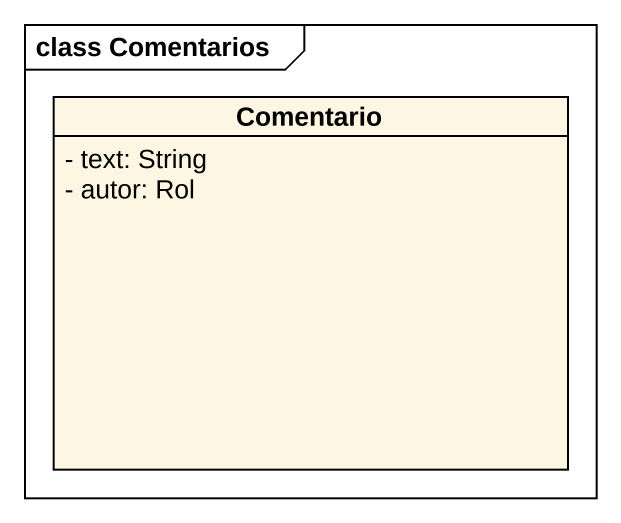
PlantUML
@startuml
mainframe class Comentarios
hide circle
hide empty members
skinparam classAttributeIconSize 0
class Comentario {
  - text: String
  - autor: Rol
}
@enduml
